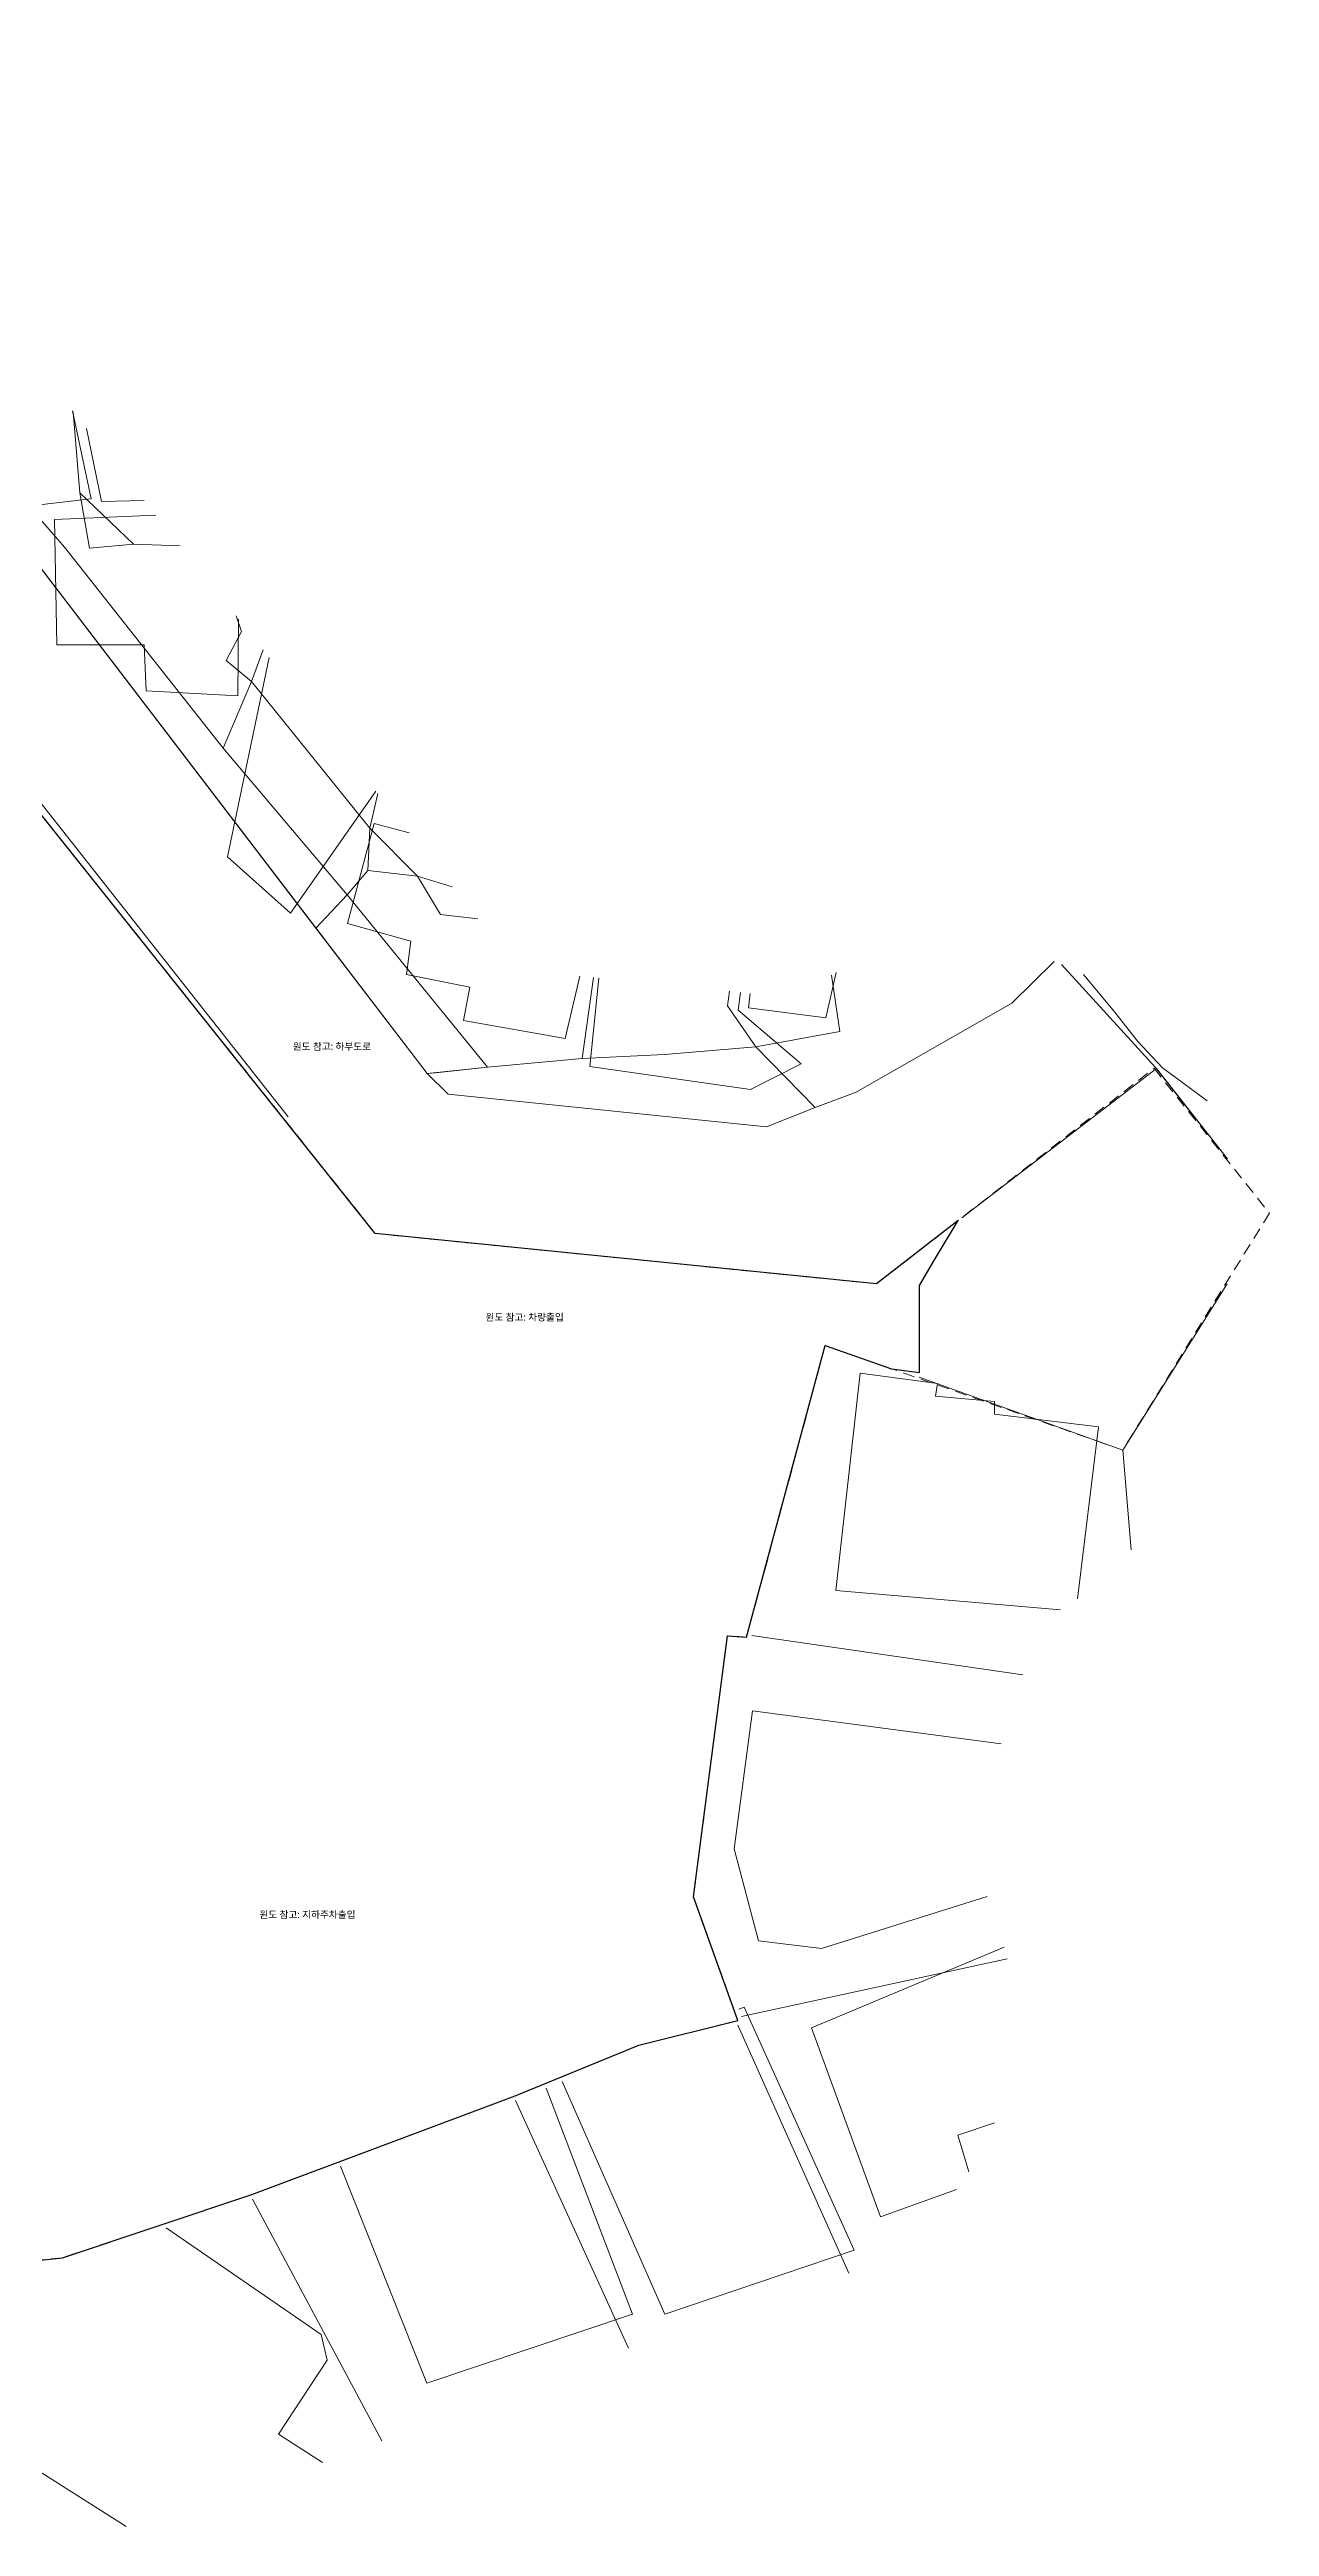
# Model space of a CAD drawing. Header units: millimetres. Extents: x -71701 to 357366, y 1091126 to 1572246.
# Drawn here: x 154411 to 207366, y 1281075 to 1388609 of the extents above; entities that cross this region are included whole.
import ezdxf

# ---------------------------------------------------------------- set-up
doc = ezdxf.new("R2010")
doc.units = ezdxf.units.MM
doc.linetypes.add('PLAN_DASH', pattern=[800, 500, -300])
for name, color, linetype, lineweight in [('L4_CONTEXT', 8, 'Continuous', 9), ('L4_SITE_3D', 7, 'Continuous', 25), ('L4_SITE_DWG_REF', 8, 'PLAN_DASH', 13)]:
    doc.layers.add(name, color=color, linetype=linetype, lineweight=lineweight)
doc.styles.add('KOREAN', font='malgun.ttf')

msp = doc.modelspace()

# ---------------------------------------------------------------- linework, layer by layer
at = {"layer": 'L4_CONTEXT'}
for points in [[(88555, 1346973), (95039, 1352684), (104910, 1361810), (113565, 1368458), (114297, 1372838), (117716, 1375883), (121321, 1376499), (123772, 1378338), (131531, 1384408), (136816, 1388609), (170800, 1344150), (171716, 1343255), (185540, 1341832), (187643, 1342683), (189419, 1343348), (196187, 1347208), (198021, 1349013)], [(165970, 1350468), (136816, 1388609), (137102, 1388285), (144261, 1380069), (151541, 1371172), (151539, 1371036), (155061, 1367008), (161953, 1358280), (167327, 1351906), (165970, 1350468)], [(164762, 1342277), (136500, 1378126), (133816, 1378185), (133603, 1377996)], [(162505, 1364025), (162742, 1363346), (162082, 1362086), (163175, 1361173), (161953, 1358280), (155061, 1367008), (151539, 1371036), (151541, 1371172), (151426, 1374264), (150625, 1375399)], [(155404, 1372926), (156221, 1369097), (152335, 1368653)], [(155443, 1372877), (155721, 1369357), (156149, 1366967), (158061, 1367132), (160080, 1367065)], [(160080, 1367065), (158061, 1367132), (155721, 1369357), (155443, 1372877)], [(158517, 1369025), (156663, 1368986), (156015, 1372160)], [(155721, 1369357), (158061, 1367132), (156149, 1366967), (155721, 1369357)], [(162580, 1360551), (158606, 1360773), (158517, 1362770), (154720, 1362770), (154631, 1368209), (159022, 1368391)], [(163685, 1362547), (163175, 1361173), (162082, 1362086), (162742, 1363346), (162505, 1364025)], [(162617, 1363886), (162580, 1360551)], [(168666, 1356304), (168319, 1354801), (163175, 1361173), (163685, 1362547)], [(168576, 1356417), (164876, 1351116), (162138, 1353558), (163951, 1362214)], [(163175, 1361173), (168319, 1354801), (168223, 1352963), (167327, 1351906), (161953, 1358280), (163175, 1361173)], [(171893, 1352259), (170379, 1352723), (168319, 1354801), (168666, 1356304)], [(172383, 1346455), (172648, 1347898), (169910, 1348453), (170087, 1349896), (167349, 1350673), (168497, 1355001), (170019, 1354608)], [(168319, 1354801), (170379, 1352723), (168223, 1352963), (168319, 1354801)], [(178024, 1348316), (177532, 1344804), (173419, 1344423), (167327, 1351906), (168223, 1352963)], [(168223, 1352963), (170379, 1352723), (171377, 1351052), (172997, 1350876)], [(165970, 1350468), (167327, 1351906), (173419, 1344423), (171181, 1344190), (170800, 1344150), (165970, 1350468)], [(172997, 1350876), (171377, 1351052), (170379, 1352723), (171893, 1352259)], [(188551, 1348535), (188104, 1346566), (184748, 1347010), (184820, 1347632)], [(198021, 1349013), (196187, 1347208), (189419, 1343348), (187643, 1342683), (185068, 1345310), (188723, 1345979), (188352, 1348429)], [(198335, 1348889), (199698, 1347395), (202418, 1344409), (202458, 1344366), (194015, 1337890)], [(205539, 1340452), (203797, 1342664), (202421, 1344412), (199698, 1347395), (198335, 1348889)], [(177432, 1348375), (176799, 1345678), (172383, 1346455)], [(183924, 1347722), (183841, 1347096), (185068, 1345310), (181099, 1344986), (177532, 1344804), (178024, 1348316)], [(187044, 1344568), (184836, 1343458), (177859, 1344457), (178255, 1348292)], [(188352, 1348429), (188723, 1345979), (185068, 1345310), (183841, 1347096), (183924, 1347722)], [(184409, 1347674), (184306, 1346899), (187044, 1344568)], [(204668, 1342971), (203613, 1343755), (202726, 1344401), (201647, 1345541), (200644, 1346830), (199298, 1348450)], [(177532, 1344804), (181099, 1344986), (185068, 1345310), (187643, 1342683), (185540, 1341832), (171716, 1343255), (170800, 1344150), (173419, 1344423), (177532, 1344804)], [(194016, 1337890), (202458, 1344366), (205539, 1340451)], [(205529, 1335022), (200999, 1327803), (192154, 1330973)], [(201367, 1323470), (200999, 1327803), (205529, 1335022)], [(188545, 1321704), (189605, 1331138), (192961, 1330694), (192873, 1330140), (195434, 1329918), (195434, 1329363), (199938, 1328808), (199031, 1321346)], [(192154, 1330973), (200999, 1327803), (201367, 1323470)], [(198302, 1320873), (188545, 1321704)], [(196657, 1318045), (184895, 1319750)], [(195112, 1308423), (187927, 1306166), (185189, 1306499), (184130, 1310494), (184924, 1316488), (195724, 1315048)], [(184443, 1303220), (195981, 1305723)], [(193775, 1295705), (190488, 1294512), (187486, 1302725), (195852, 1306230)], [(184329, 1303538), (184571, 1303613), (189340, 1293069), (181127, 1290294), (176657, 1300386)], [(189107, 1292065), (184286, 1302836)], [(175970, 1300105), (179714, 1290294), (170794, 1287298), (167046, 1296717)], [(179539, 1288816), (174634, 1299561)], [(195424, 1298597), (193845, 1298064), (194313, 1296466)], [(168842, 1284789), (163225, 1295286)], [(159476, 1294034), (166201, 1289406), (166466, 1288297), (164346, 1285078), (166256, 1283858)], [(157736, 1281075), (147213, 1287742), (147036, 1288741), (149367, 1291954)]]:
    msp.add_lwpolyline(points, dxfattribs=at)
at = {"layer": 'L4_SITE_3D'}
for points in [[(168551, 1337208), (136199, 1377755)], [(149055, 1292122), (154976, 1292743), (163186, 1295484), (174629, 1299773), (179993, 1301965), (184294, 1303044), (182366, 1308406), (183835, 1319745), (184671, 1319688), (188084, 1332345), (190963, 1331332), (192168, 1331172), (192168, 1334953), (192833, 1336065), (193854, 1337773), (190311, 1335020), (168551, 1337208)]]:
    msp.add_lwpolyline(points, dxfattribs=at)
at = {"layer": 'L4_SITE_DWG_REF'}
for points in [[(136199, 1377755), (168551, 1337208)], [(168551, 1337208), (190311, 1335020), (202358, 1344380), (207366, 1338093), (200999, 1327803), (188084, 1332345), (184671, 1319688), (183835, 1319745), (182366, 1308406), (184294, 1303044), (179993, 1301965), (174629, 1299773), (163186, 1295484), (154976, 1292743), (149055, 1292122)]]:
    msp.add_lwpolyline(points, dxfattribs=at)

# ---------------------------------------------------------------- texts
at = {"layer": 'L4_CONTEXT', "char_height": 300, "width": 6000, "attachment_point": 5, "style": 'KOREAN'}
for s, insert in [('원도 참고: 하부도로', (166668, 1345312)), ('원도 참고: 차량출입', (175035, 1333557)), ('원도 참고: 지하주차출입', (165608, 1307621))]:
    msp.add_mtext(s, dxfattribs=dict(at, insert=insert))

doc.saveas('drawing.dxf')
